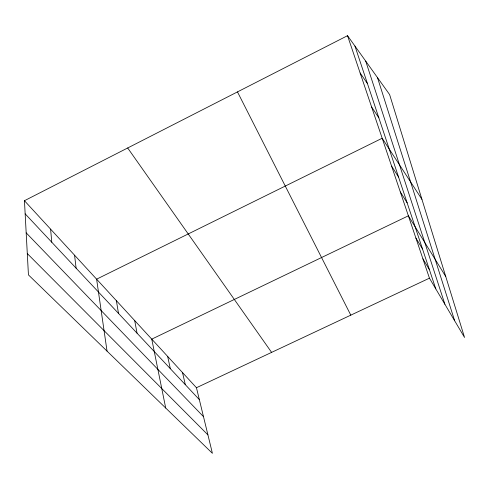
<?xml version="1.0" encoding="UTF-8"?>
<svg xmlns="http://www.w3.org/2000/svg" width="489" height="489" viewBox="0 0 489 489"><rect width="100%" height="100%" fill="white"/><g stroke="black" fill="none" stroke-linecap="round" stroke-linejoin="round"><path stroke-width="0.73" d="M24.45 200.71L196.45 387.722L212.409 453.315L28.441 274.891L24.45 200.71L347.532 35.685L389.617 94.579L464.55 337.477L429.446 278.168L347.532 35.685M196.45 387.722L429.446 278.168M27.292 253.571L207.923 434.88M26.18 232.843L203.485 416.646M25.159 213.84L199.347 399.641M127.684 147.984L271.603 352.386M360.136 72.995L367.459 83.625M371.64 107.048L378.853 117.843M421.94 199.347L382.178 138.24L96.608 279.17L107.036 351.114M391.597 166.119L398.566 177.067M400.302 191.902L407.154 202.856M445.766 276.585L408.382 215.814L151.755 339.134L165.71 408.028M415.894 238.051L422.502 248.944M422.899 258.791L429.385 269.616M237.477 91.901L350.802 315.148M354.953 46.064L435.809 288.92M365.711 61.119L444.904 304.28M377.477 77.58L454.666 320.778M182.519 372.587L185.319 384.672M167.66 356.42L170.325 368.688M134.701 320.595L137.042 333.18M116.37 300.662L118.497 313.4M74.572 255.209L76.119 268.198M50.605 229.152L51.773 242.232"/></g></svg>
